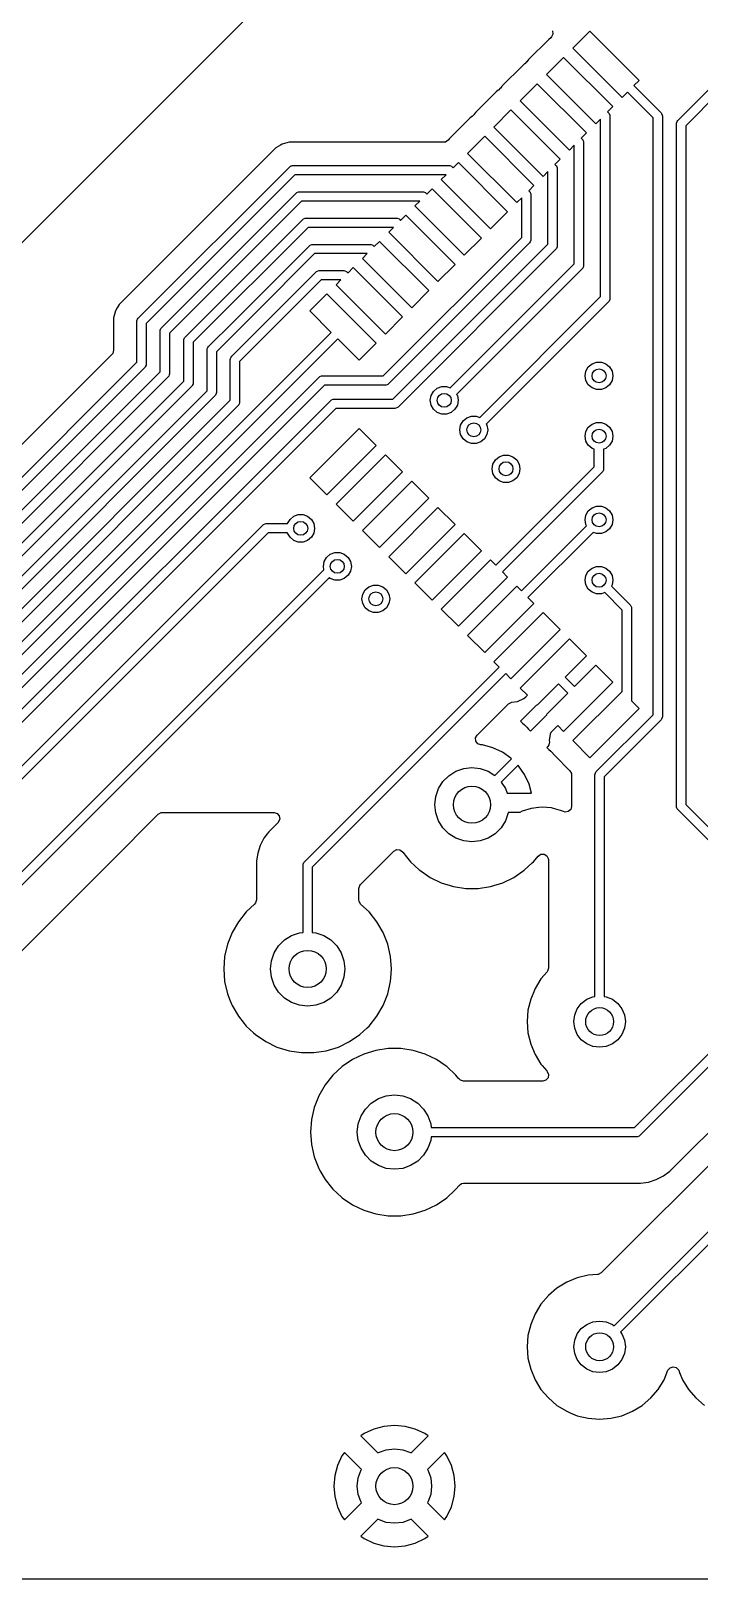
# Model space of a CAD drawing. Extents: x 2.85 to 10.26, y -4.55 to -2.42.
# Drawn here: x 7.409 to 7.975, y -4.547 to -3.235 of the extents above; entities that cross this region are included whole.
import ezdxf

# ---------------------------------------------------------------- set-up
doc = ezdxf.new("R2010")
doc.units = 0
doc.header["$MEASUREMENT"] = 0
doc.layers.add('BLACK', color=7, linetype='CONTINUOUS')

msp = doc.modelspace()

# ---------------------------------------------------------------- linework, layer by layer
at = {"layer": 'BLACK', "linetype": 'CONTINUOUS'}
for p, q in [((7.2596, -3.5559), (7.6052, -3.2103)), ((7.8496, -3.2404), (7.8489, -3.241)), ((7.8507, -3.2379), (7.8496, -3.2404)), ((7.8503, -3.2352), (7.8507, -3.2379)), ((7.8676, -3.2499), (7.882, -3.2354)), ((7.882, -3.2354), (7.9238, -3.2772)), ((7.8472, -3.2424), (7.83, -3.2596)), ((7.8489, -3.241), (7.8472, -3.2424)), ((7.9093, -3.2916), (7.8676, -3.2499)), ((7.8249, -3.2647), (7.8078, -3.2818)), ((7.8267, -3.2632), (7.8249, -3.2647)), ((7.8269, -3.2631), (7.8267, -3.2632)), ((7.8285, -3.2615), (7.8269, -3.2631)), ((7.8286, -3.2614), (7.8285, -3.2615)), ((7.83, -3.2596), (7.8286, -3.2614)), ((7.83, -3.2596), (7.83, -3.2596)), ((7.8453, -3.2722), (7.8598, -3.2577)), ((7.8598, -3.2577), (7.9015, -3.2994)), ((7.8871, -3.3139), (7.8453, -3.2722)), ((7.9238, -3.2772), (7.9193, -3.2816)), ((7.8026, -3.287), (7.7855, -3.3041)), ((7.8045, -3.2855), (7.8026, -3.287)), ((7.8046, -3.2854), (7.8045, -3.2855)), ((7.8062, -3.2838), (7.8046, -3.2854)), ((7.8063, -3.2837), (7.8062, -3.2838)), ((7.8074, -3.2823), (7.8063, -3.2837)), ((7.8078, -3.2818), (7.8074, -3.2823)), ((7.8078, -3.2818), (7.8078, -3.2818)), ((7.8078, -3.2818), (7.8078, -3.2818)), ((7.823, -3.2944), (7.8375, -3.28)), ((7.8375, -3.28), (7.8793, -3.3217)), ((7.9138, -3.2872), (7.9093, -3.2916)), ((7.9356, -3.309), (7.9138, -3.2872)), ((7.9193, -3.2816), (7.9423, -3.3046)), ((7.9565, -3.3113), (7.9862, -3.2816)), ((7.9917, -3.2872), (7.9632, -3.3157)), ((7.7839, -3.3061), (7.7823, -3.3077)), ((7.784, -3.3059), (7.7839, -3.3061)), ((7.7855, -3.3041), (7.784, -3.3059)), ((7.7855, -3.3041), (7.7855, -3.3041)), ((7.8008, -3.3167), (7.8152, -3.3022)), ((7.8152, -3.3022), (7.857, -3.344)), ((7.8648, -3.3362), (7.823, -3.2944)), ((7.9015, -3.2994), (7.8971, -3.3039)), ((7.8971, -3.3039), (7.8978, -3.3046)), ((7.8978, -3.3046), (7.8983, -3.3052)), ((7.8983, -3.3052), (7.8989, -3.3066)), ((7.9423, -3.3046), (7.9428, -3.3052)), ((7.9428, -3.3052), (7.9434, -3.3066)), ((7.7804, -3.3092), (7.7632, -3.3264)), ((7.7822, -3.3077), (7.7804, -3.3092)), ((7.7823, -3.3077), (7.7822, -3.3077)), ((7.8425, -3.3585), (7.8008, -3.3167)), ((7.8911, -3.3099), (7.8871, -3.3139)), ((7.8911, -3.4604), (7.8911, -3.3099)), ((7.8989, -3.3066), (7.8989, -3.3074)), ((7.8989, -3.3074), (7.8989, -3.4621)), ((7.9356, -3.8147), (7.9356, -3.309)), ((7.9434, -3.3066), (7.9434, -3.3066)), ((7.9434, -3.3066), (7.9435, -3.3074)), ((7.9435, -3.3074), (7.9435, -3.8164)), ((7.9553, -3.3141), (7.9554, -3.3133)), ((7.9553, -3.8923), (7.9553, -3.3141)), ((7.9554, -3.3133), (7.956, -3.3119)), ((7.956, -3.3119), (7.9565, -3.3113)), ((7.9632, -3.3157), (7.9632, -3.8907)), ((7.6199, -3.3321), (7.616, -3.3344)), ((7.6214, -3.3313), (7.6199, -3.3321)), ((7.6199, -3.3321), (7.6199, -3.3321)), ((7.6274, -3.3296), (7.6214, -3.3313)), ((7.7582, -3.3296), (7.6274, -3.3296)), ((7.7598, -3.3294), (7.7582, -3.3296)), ((7.762, -3.3278), (7.7598, -3.3294)), ((7.7632, -3.3264), (7.762, -3.3278)), ((7.7632, -3.3264), (7.7632, -3.3264)), ((7.7632, -3.3264), (7.7632, -3.3264)), ((7.7785, -3.339), (7.793, -3.3245)), ((7.793, -3.3245), (7.8347, -3.3663)), ((7.8688, -3.3322), (7.8648, -3.3362)), ((7.8688, -3.4326), (7.8688, -3.3322)), ((7.8793, -3.3217), (7.8748, -3.3262)), ((7.8748, -3.3262), (7.8755, -3.3269)), ((7.8755, -3.3269), (7.876, -3.3275)), ((7.876, -3.3275), (7.8762, -3.3278)), ((7.8762, -3.3278), (7.8766, -3.3289)), ((7.8766, -3.3289), (7.8767, -3.3297)), ((7.8767, -3.3297), (7.8767, -3.4342)), ((7.616, -3.3344), (7.4834, -3.467)), ((7.616, -3.3344), (7.616, -3.3344)), ((7.8202, -3.3807), (7.7785, -3.339)), ((7.857, -3.344), (7.8525, -3.3484)), ((7.4995, -3.4788), (7.6278, -3.3505)), ((7.6322, -3.3572), (7.5062, -3.4832)), ((7.6278, -3.3505), (7.6284, -3.35)), ((7.6284, -3.35), (7.6288, -3.3498)), ((7.6288, -3.3498), (7.6298, -3.3494)), ((7.6298, -3.3494), (7.6305, -3.3494)), ((7.6305, -3.3494), (7.7627, -3.3494)), ((7.7602, -3.3572), (7.6322, -3.3572)), ((7.7562, -3.3612), (7.7602, -3.3572)), ((7.7627, -3.3494), (7.7635, -3.3494)), ((7.7635, -3.3494), (7.7649, -3.35)), ((7.7649, -3.35), (7.7655, -3.3505)), ((7.7655, -3.3505), (7.7662, -3.3512)), ((7.7662, -3.3512), (7.7707, -3.3468)), ((7.7707, -3.3468), (7.8124, -3.3885)), ((7.8465, -3.3544), (7.8425, -3.3585)), ((7.8465, -3.4159), (7.8465, -3.3544)), ((7.8525, -3.3484), (7.8533, -3.3492)), ((7.8533, -3.3492), (7.8537, -3.3497)), ((7.8537, -3.3497), (7.8543, -3.3512)), ((7.8543, -3.3512), (7.8544, -3.3519)), ((7.8544, -3.3519), (7.8544, -3.4175)), ((7.6353, -3.3717), (7.6361, -3.3716)), ((7.6361, -3.3716), (7.7405, -3.3716)), ((7.7405, -3.3716), (7.7412, -3.3717)), ((7.744, -3.3735), (7.7484, -3.369)), ((7.7484, -3.369), (7.7902, -3.4108)), ((7.798, -3.403), (7.7562, -3.3612)), ((7.8347, -3.3663), (7.8303, -3.3707)), ((7.8303, -3.3707), (7.831, -3.3714)), ((7.831, -3.3714), (7.8315, -3.372)), ((7.5192, -3.4869), (7.6333, -3.3728)), ((7.6377, -3.3795), (7.5259, -3.4913)), ((7.6333, -3.3728), (7.6339, -3.3723)), ((7.6339, -3.3723), (7.6353, -3.3717)), ((7.738, -3.3795), (7.6377, -3.3795)), ((7.7339, -3.3835), (7.738, -3.3795)), ((7.7757, -3.4253), (7.7339, -3.3835)), ((7.7412, -3.3717), (7.7427, -3.3723)), ((7.7427, -3.3723), (7.7432, -3.3728)), ((7.7432, -3.3728), (7.744, -3.3735)), ((7.8243, -3.3767), (7.8202, -3.3807)), ((7.8243, -3.4103), (7.8243, -3.3767)), ((7.8315, -3.372), (7.8315, -3.3722)), ((7.8315, -3.3722), (7.8321, -3.3734)), ((7.8321, -3.3734), (7.8321, -3.3742)), ((7.8321, -3.3742), (7.8321, -3.412)), ((7.5393, -3.4947), (7.6389, -3.395)), ((7.6389, -3.395), (7.6395, -3.3946)), ((7.6395, -3.3946), (7.6409, -3.394)), ((7.6409, -3.394), (7.6417, -3.3939)), ((7.6417, -3.3939), (7.7182, -3.3939)), ((7.7182, -3.3939), (7.719, -3.394)), ((7.719, -3.394), (7.7204, -3.3946)), ((7.7204, -3.3946), (7.721, -3.395)), ((7.721, -3.395), (7.7217, -3.3958)), ((7.7217, -3.3958), (7.7261, -3.3913)), ((7.7261, -3.3913), (7.7679, -3.4331)), ((7.8124, -3.3885), (7.798, -3.403)), ((7.6433, -3.4018), (7.546, -3.4991)), ((7.7157, -3.4018), (7.6433, -3.4018)), ((7.707, -3.5276), (7.8243, -3.4103)), ((7.7117, -3.4058), (7.7157, -3.4018)), ((7.7534, -3.4475), (7.7117, -3.4058)), ((7.7902, -3.4108), (7.7757, -3.4253)), ((7.5917, -3.4701), (7.6445, -3.4173)), ((7.6489, -3.424), (7.5973, -3.4756)), ((7.6445, -3.4173), (7.6451, -3.4168)), ((7.6451, -3.4168), (7.6465, -3.4162)), ((7.6465, -3.4162), (7.6472, -3.4162)), ((7.6472, -3.4162), (7.6959, -3.4162)), ((7.6934, -3.424), (7.6489, -3.424)), ((7.6894, -3.4281), (7.6934, -3.424)), ((7.6959, -3.4162), (7.6967, -3.4162)), ((7.6967, -3.4162), (7.6981, -3.4168)), ((7.6981, -3.4168), (7.6987, -3.4173)), ((7.6987, -3.4173), (7.6994, -3.418)), ((7.6994, -3.418), (7.7039, -3.4136)), ((7.7039, -3.4136), (7.7456, -3.4553)), ((7.831, -3.4147), (7.7114, -3.5343)), ((7.7152, -3.5472), (7.8465, -3.4159)), ((7.8533, -3.4203), (7.7196, -3.554)), ((7.8315, -3.4141), (7.831, -3.4147)), ((7.8321, -3.4127), (7.8315, -3.4141)), ((7.8321, -3.412), (7.8321, -3.4127)), ((7.8537, -3.4197), (7.8533, -3.4203)), ((7.8543, -3.4183), (7.8537, -3.4197)), ((7.8544, -3.4175), (7.8543, -3.4183)), ((7.6772, -3.4403), (7.6816, -3.4358)), ((7.6816, -3.4358), (7.7234, -3.4776)), ((7.7312, -3.4698), (7.6894, -3.4281)), ((7.7679, -3.4331), (7.7534, -3.4475)), ((7.7637, -3.5377), (7.8688, -3.4326)), ((7.8755, -3.437), (7.7692, -3.5433)), ((7.876, -3.4364), (7.8755, -3.437)), ((7.8764, -3.4354), (7.876, -3.4364)), ((7.8766, -3.435), (7.8764, -3.4354)), ((7.8767, -3.4342), (7.8766, -3.435)), ((7.5787, -3.511), (7.65, -3.4396)), ((7.6544, -3.4463), (7.5854, -3.5154)), ((7.65, -3.4396), (7.6506, -3.4391)), ((7.6506, -3.4391), (7.652, -3.4385)), ((7.652, -3.4385), (7.6528, -3.4384)), ((7.6528, -3.4384), (7.6737, -3.4384)), ((7.6711, -3.4463), (7.6544, -3.4463)), ((7.6671, -3.4503), (7.6711, -3.4463)), ((7.7089, -3.4921), (7.6671, -3.4503)), ((7.6737, -3.4384), (7.6744, -3.4385)), ((7.6744, -3.4385), (7.6758, -3.4391)), ((7.6758, -3.4391), (7.6764, -3.4396)), ((7.6764, -3.4396), (7.6772, -3.4403)), ((7.6449, -3.4726), (7.6593, -3.4581)), ((7.6593, -3.4581), (7.7011, -3.4999)), ((7.7456, -3.4553), (7.7312, -3.4698)), ((7.7887, -3.5628), (7.8911, -3.4604)), ((7.8989, -3.4628), (7.8983, -3.4643)), ((7.8989, -3.4621), (7.8989, -3.4628)), ((7.4802, -3.4724), (7.4786, -3.4784)), ((7.4817, -3.4699), (7.4802, -3.4724)), ((7.4826, -3.4684), (7.4817, -3.4699)), ((7.4834, -3.467), (7.4826, -3.4684)), ((7.4834, -3.467), (7.4834, -3.467)), ((7.5801, -3.4817), (7.5917, -3.4701)), ((7.5973, -3.4756), (7.5857, -3.4872)), ((7.5917, -3.4701), (7.5917, -3.4701)), ((7.5973, -3.4756), (7.5973, -3.4756)), ((7.663, -3.4907), (7.6449, -3.4726)), ((7.8978, -3.4649), (7.7943, -3.5684)), ((7.8983, -3.4643), (7.8978, -3.4649)), ((7.4786, -3.4784), (7.4786, -3.4784)), ((7.4786, -3.4784), (7.4786, -3.4851)), ((7.4786, -3.4851), (7.4786, -3.4851)), ((7.4786, -3.4851), (7.4786, -3.5059)), ((7.4983, -3.4816), (7.4984, -3.4808)), ((7.4983, -3.5161), (7.4983, -3.4816)), ((7.4984, -3.4808), (7.499, -3.4794)), ((7.499, -3.4794), (7.4995, -3.4788)), ((7.5062, -3.4832), (7.5062, -3.5177)), ((7.518, -3.4897), (7.5181, -3.4889)), ((7.518, -3.5243), (7.518, -3.4897)), ((7.5181, -3.4889), (7.5187, -3.4875)), ((7.5187, -3.4875), (7.5192, -3.4869)), ((7.559, -3.5028), (7.5801, -3.4817)), ((7.5857, -3.4872), (7.5657, -3.5072)), ((7.5857, -3.4872), (7.5857, -3.4872)), ((7.7234, -3.4776), (7.7089, -3.4921)), ((7.2505, -3.9031), (7.663, -3.4907)), ((7.6685, -3.4963), (7.2549, -3.9098)), ((7.5259, -3.4913), (7.5259, -3.5259)), ((7.5381, -3.4974), (7.5382, -3.4967)), ((7.5381, -3.532), (7.5381, -3.4974)), ((7.5382, -3.4967), (7.5388, -3.4953)), ((7.5388, -3.4953), (7.5393, -3.4947)), ((7.546, -3.4991), (7.546, -3.5336)), ((7.5585, -3.5034), (7.559, -3.5028)), ((7.6866, -3.5144), (7.6685, -3.4963)), ((7.7011, -3.4999), (7.6866, -3.5144)), ((7.4772, -3.5094), (7.203, -3.7836)), ((7.4779, -3.5086), (7.4772, -3.5094)), ((7.4786, -3.5059), (7.4779, -3.5086)), ((7.5578, -3.5056), (7.5579, -3.5048)), ((7.5578, -3.5402), (7.5578, -3.5056)), ((7.5579, -3.5048), (7.5585, -3.5034)), ((7.5657, -3.5072), (7.5657, -3.5418)), ((7.5775, -3.5137), (7.5776, -3.513)), ((7.5775, -3.5483), (7.5775, -3.5137)), ((7.5776, -3.513), (7.5782, -3.5116)), ((7.5782, -3.5116), (7.5787, -3.511)), ((7.5854, -3.5154), (7.5854, -3.5499)), ((7.8839, -3.5173), (7.8877, -3.5159)), ((7.8877, -3.5159), (7.8918, -3.5159)), ((7.8918, -3.5159), (7.8957, -3.5173)), ((7.2108, -3.8037), (7.4983, -3.5161)), ((7.5051, -3.5205), (7.2157, -3.8099)), ((7.2179, -3.8244), (7.518, -3.5243)), ((7.5247, -3.5287), (7.2223, -3.8311)), ((7.2563, -3.9252), (7.6528, -3.5287)), ((7.5055, -3.5199), (7.5051, -3.5205)), ((7.5061, -3.5185), (7.5055, -3.5199)), ((7.5062, -3.5177), (7.5061, -3.5185)), ((7.5252, -3.5281), (7.5247, -3.5287)), ((7.5254, -3.5277), (7.5252, -3.5281)), ((7.5258, -3.5267), (7.5254, -3.5277)), ((7.5259, -3.5259), (7.5258, -3.5267)), ((7.6528, -3.5287), (7.6534, -3.5282)), ((7.6534, -3.5282), (7.6548, -3.5276)), ((7.6548, -3.5276), (7.6556, -3.5276)), ((7.6556, -3.5276), (7.707, -3.5276)), ((7.878, -3.5276), (7.8787, -3.5235)), ((7.8787, -3.5316), (7.878, -3.5276)), ((7.8787, -3.5235), (7.8807, -3.52)), ((7.8807, -3.52), (7.8839, -3.5173)), ((7.8957, -3.5173), (7.8988, -3.52)), ((7.8988, -3.52), (7.9009, -3.5235)), ((7.9009, -3.5235), (7.9016, -3.5276)), ((7.9016, -3.5276), (7.9009, -3.5316)), ((7.2261, -3.8441), (7.5381, -3.532)), ((7.5448, -3.5364), (7.2305, -3.8508)), ((7.2342, -3.8638), (7.5578, -3.5402)), ((7.6572, -3.5354), (7.2607, -3.9319)), ((7.5453, -3.5358), (7.5448, -3.5364)), ((7.5459, -3.5344), (7.5453, -3.5358)), ((7.546, -3.5336), (7.5459, -3.5344)), ((7.5657, -3.5418), (7.5656, -3.5426)), ((7.7087, -3.5354), (7.6572, -3.5354)), ((7.7094, -3.5354), (7.7087, -3.5354)), ((7.7108, -3.5348), (7.7094, -3.5354)), ((7.7114, -3.5343), (7.7108, -3.5348)), ((7.7476, -3.5442), (7.7496, -3.5407)), ((7.7496, -3.5407), (7.7528, -3.5381)), ((7.7528, -3.5381), (7.7566, -3.5366)), ((7.7566, -3.5366), (7.7607, -3.5366)), ((7.7607, -3.5366), (7.7637, -3.5377)), ((7.8807, -3.5352), (7.8787, -3.5316)), ((7.8839, -3.5378), (7.8807, -3.5352)), ((7.8877, -3.5392), (7.8839, -3.5378)), ((7.8918, -3.5392), (7.8877, -3.5392)), ((7.8957, -3.5378), (7.8918, -3.5392)), ((7.8988, -3.5352), (7.8957, -3.5378)), ((7.9009, -3.5316), (7.8988, -3.5352)), ((7.5645, -3.5446), (7.2386, -3.8705)), ((7.2424, -3.8834), (7.5775, -3.5483)), ((7.5842, -3.5527), (7.2468, -3.8902)), ((7.2531, -3.9578), (7.6626, -3.5484)), ((7.667, -3.5551), (7.2598, -3.9623)), ((7.565, -3.544), (7.5645, -3.5446)), ((7.5656, -3.5426), (7.565, -3.544)), ((7.5847, -3.5521), (7.5842, -3.5527)), ((7.5851, -3.5513), (7.5847, -3.5521)), ((7.5853, -3.5507), (7.5851, -3.5513)), ((7.5854, -3.5499), (7.5853, -3.5507)), ((7.6626, -3.5484), (7.6632, -3.5479)), ((7.6632, -3.5479), (7.6646, -3.5473)), ((7.6646, -3.5473), (7.6654, -3.5472)), ((7.6654, -3.5472), (7.7152, -3.5472)), ((7.7168, -3.5551), (7.667, -3.5551)), ((7.7176, -3.555), (7.7168, -3.5551)), ((7.719, -3.5545), (7.7176, -3.555)), ((7.7196, -3.554), (7.719, -3.5545)), ((7.7469, -3.5483), (7.7476, -3.5442)), ((7.7476, -3.5523), (7.7469, -3.5483)), ((7.7496, -3.5559), (7.7476, -3.5523)), ((7.7698, -3.5523), (7.7677, -3.5559)), ((7.7692, -3.5433), (7.7698, -3.5442)), ((7.7698, -3.5442), (7.7705, -3.5483)), ((7.7705, -3.5483), (7.7698, -3.5523)), ((7.7528, -3.5585), (7.7496, -3.5559)), ((7.7566, -3.5599), (7.7528, -3.5585)), ((7.7607, -3.5599), (7.7566, -3.5599)), ((7.7646, -3.5585), (7.7607, -3.5599)), ((7.7677, -3.5559), (7.7646, -3.5585)), ((7.7726, -3.5693), (7.7747, -3.5657)), ((7.7747, -3.5657), (7.7778, -3.5631)), ((7.7778, -3.5631), (7.7817, -3.5617)), ((7.7817, -3.5617), (7.7858, -3.5617)), ((7.7858, -3.5617), (7.7887, -3.5628)), ((7.7943, -3.5684), (7.7948, -3.5693)), ((7.8839, -3.5685), (7.8877, -3.5671)), ((7.8877, -3.5671), (7.8918, -3.5671)), ((7.8918, -3.5671), (7.8957, -3.5685)), ((7.6449, -3.614), (7.6866, -3.5723)), ((7.6866, -3.5723), (7.7011, -3.5867)), ((7.7719, -3.5733), (7.7726, -3.5693)), ((7.7726, -3.5774), (7.7719, -3.5733)), ((7.7747, -3.5809), (7.7726, -3.5774)), ((7.7778, -3.5836), (7.7747, -3.5809)), ((7.7928, -3.5809), (7.7896, -3.5836)), ((7.7948, -3.5774), (7.7928, -3.5809)), ((7.7948, -3.5693), (7.7956, -3.5733)), ((7.7956, -3.5733), (7.7948, -3.5774)), ((7.878, -3.5787), (7.8787, -3.5747)), ((7.8787, -3.5828), (7.878, -3.5787)), ((7.8787, -3.5747), (7.8807, -3.5711)), ((7.8807, -3.5711), (7.8839, -3.5685)), ((7.8957, -3.5685), (7.8988, -3.5711)), ((7.8988, -3.5711), (7.9009, -3.5747)), ((7.9009, -3.5747), (7.9016, -3.5787)), ((7.9016, -3.5787), (7.9009, -3.5828)), ((7.7011, -3.5867), (7.6593, -3.6285)), ((7.6671, -3.6363), (7.7089, -3.5945)), ((7.7089, -3.5945), (7.7234, -3.609)), ((7.7817, -3.585), (7.7778, -3.5836)), ((7.7858, -3.585), (7.7817, -3.585)), ((7.7896, -3.5836), (7.7858, -3.585)), ((7.8051, -3.5961), (7.809, -3.5947)), ((7.809, -3.5947), (7.8131, -3.5947)), ((7.8131, -3.5947), (7.8169, -3.5961)), ((7.8807, -3.5863), (7.8787, -3.5828)), ((7.8839, -3.589), (7.8807, -3.5863)), ((7.8858, -3.5897), (7.8839, -3.589)), ((7.8858, -3.6047), (7.8858, -3.5897)), ((7.8957, -3.589), (7.8937, -3.5897)), ((7.8937, -3.5897), (7.8937, -3.6063)), ((7.8988, -3.5863), (7.8957, -3.589)), ((7.9009, -3.5828), (7.8988, -3.5863)), ((7.7992, -3.6063), (7.7999, -3.6023)), ((7.7999, -3.6103), (7.7992, -3.6063)), ((7.7999, -3.6023), (7.802, -3.5987)), ((7.802, -3.5987), (7.8051, -3.5961)), ((7.8024, -3.6881), (7.8858, -3.6047)), ((7.8169, -3.5961), (7.8201, -3.5987)), ((7.8201, -3.5987), (7.8221, -3.6023)), ((7.8221, -3.6023), (7.8228, -3.6063)), ((7.8228, -3.6063), (7.8221, -3.6103)), ((7.8936, -3.6071), (7.8932, -3.6081)), ((7.8937, -3.6063), (7.8936, -3.6071)), ((7.6593, -3.6285), (7.6449, -3.614)), ((7.7234, -3.609), (7.6816, -3.6508)), ((7.6894, -3.6586), (7.7312, -3.6168)), ((7.7312, -3.6168), (7.7456, -3.6313)), ((7.802, -3.6139), (7.7999, -3.6103)), ((7.8051, -3.6165), (7.802, -3.6139)), ((7.809, -3.6179), (7.8051, -3.6165)), ((7.8925, -3.6091), (7.808, -3.6936)), ((7.8131, -3.6179), (7.809, -3.6179)), ((7.8169, -3.6165), (7.8131, -3.6179)), ((7.8201, -3.6139), (7.8169, -3.6165)), ((7.8221, -3.6103), (7.8201, -3.6139)), ((7.893, -3.6085), (7.8925, -3.6091)), ((7.8932, -3.6081), (7.893, -3.6085)), ((7.7456, -3.6313), (7.7039, -3.673)), ((7.6281, -3.6492), (7.6312, -3.6465)), ((7.6312, -3.6465), (7.6351, -3.6451)), ((7.6351, -3.6451), (7.6392, -3.6451)), ((7.6392, -3.6451), (7.643, -3.6465)), ((7.643, -3.6465), (7.6462, -3.6492)), ((7.6816, -3.6508), (7.6671, -3.6363)), ((7.7117, -3.6808), (7.7534, -3.6391)), ((7.7534, -3.6391), (7.7679, -3.6535)), ((7.878, -3.6496), (7.8787, -3.6456)), ((7.8787, -3.6456), (7.8807, -3.642)), ((7.8807, -3.642), (7.8839, -3.6394)), ((7.8839, -3.6394), (7.8877, -3.638)), ((7.8877, -3.638), (7.8918, -3.638)), ((7.8918, -3.638), (7.8957, -3.6394)), ((7.8957, -3.6394), (7.8988, -3.642)), ((7.8988, -3.642), (7.9009, -3.6456)), ((7.9009, -3.6456), (7.9016, -3.6496)), ((7.2177, -4.0414), (7.6051, -3.654)), ((7.6051, -3.654), (7.6056, -3.6535)), ((7.6056, -3.6535), (7.6057, -3.6535)), ((7.6057, -3.6535), (7.6071, -3.6529)), ((7.6071, -3.6529), (7.6078, -3.6528)), ((7.6078, -3.6528), (7.626, -3.6528)), ((7.626, -3.6527), (7.6281, -3.6492)), ((7.626, -3.6528), (7.626, -3.6527)), ((7.6462, -3.6492), (7.6482, -3.6527)), ((7.6482, -3.6527), (7.6489, -3.6568)), ((7.6489, -3.6568), (7.6482, -3.6608)), ((7.7039, -3.673), (7.6894, -3.6586)), ((7.7679, -3.6535), (7.7261, -3.6953)), ((7.8241, -3.7097), (7.8792, -3.6546)), ((7.8848, -3.6602), (7.8296, -3.7153)), ((7.8787, -3.6536), (7.878, -3.6496)), ((7.8792, -3.6546), (7.8787, -3.6536)), ((7.8877, -3.6612), (7.8848, -3.6602)), ((7.8957, -3.6598), (7.8918, -3.6612)), ((7.8988, -3.6572), (7.8957, -3.6598)), ((7.9009, -3.6536), (7.8988, -3.6572)), ((7.9016, -3.6496), (7.9009, -3.6536)), ((7.6095, -3.6607), (7.2244, -4.0458)), ((7.626, -3.6607), (7.6095, -3.6607)), ((7.626, -3.6608), (7.626, -3.6607)), ((7.6281, -3.6644), (7.626, -3.6608)), ((7.6312, -3.667), (7.6281, -3.6644)), ((7.6351, -3.6684), (7.6312, -3.667)), ((7.6392, -3.6684), (7.6351, -3.6684)), ((7.643, -3.667), (7.6392, -3.6684)), ((7.6462, -3.6644), (7.643, -3.667)), ((7.6482, -3.6608), (7.6462, -3.6644)), ((7.7339, -3.7031), (7.7757, -3.6613)), ((7.7757, -3.6613), (7.7902, -3.6758)), ((7.8918, -3.6612), (7.8877, -3.6612)), ((7.6563, -3.689), (7.657, -3.685)), ((7.657, -3.685), (7.6591, -3.6815)), ((7.6591, -3.6815), (7.6622, -3.6788)), ((7.6622, -3.6788), (7.6661, -3.6774)), ((7.6661, -3.6774), (7.6702, -3.6774)), ((7.6702, -3.6774), (7.674, -3.6788)), ((7.674, -3.6788), (7.6772, -3.6815)), ((7.6772, -3.6815), (7.6792, -3.685)), ((7.6792, -3.685), (7.68, -3.689)), ((7.7261, -3.6953), (7.7117, -3.6808)), ((7.7902, -3.6758), (7.7484, -3.7176)), ((7.7562, -3.7254), (7.798, -3.6836)), ((7.798, -3.6836), (7.8024, -3.6881)), ((7.3089, -4.0398), (7.6568, -3.6919)), ((7.6614, -3.6985), (7.3125, -4.0474)), ((7.6568, -3.6919), (7.6563, -3.689)), ((7.6622, -3.6993), (7.6614, -3.6985)), ((7.6661, -3.7007), (7.6622, -3.6993)), ((7.674, -3.6993), (7.6702, -3.7007)), ((7.6772, -3.6966), (7.674, -3.6993)), ((7.6792, -3.6931), (7.6772, -3.6966)), ((7.68, -3.689), (7.6792, -3.6931)), ((7.8124, -3.6981), (7.7707, -3.7398)), ((7.808, -3.6936), (7.8124, -3.6981)), ((7.878, -3.7008), (7.8787, -3.6967)), ((7.8787, -3.6967), (7.8807, -3.6932)), ((7.8807, -3.6932), (7.8839, -3.6906)), ((7.8839, -3.6906), (7.8877, -3.6892)), ((7.8877, -3.6892), (7.8918, -3.6892)), ((7.8918, -3.6892), (7.8957, -3.6906)), ((7.8957, -3.6906), (7.8988, -3.6932)), ((7.8988, -3.6932), (7.9009, -3.6967)), ((7.9009, -3.6967), (7.9016, -3.7008)), ((7.6702, -3.7007), (7.6661, -3.7007)), ((7.689, -3.7165), (7.6897, -3.7125)), ((7.6897, -3.7125), (7.6917, -3.7089)), ((7.6917, -3.7089), (7.6949, -3.7063)), ((7.6949, -3.7063), (7.6987, -3.7049)), ((7.6987, -3.7049), (7.7028, -3.7049)), ((7.7028, -3.7049), (7.7067, -3.7063)), ((7.7067, -3.7063), (7.7098, -3.7089)), ((7.7098, -3.7089), (7.7119, -3.7125)), ((7.7119, -3.7125), (7.7126, -3.7165)), ((7.7484, -3.7176), (7.7339, -3.7031)), ((7.7785, -3.7476), (7.8202, -3.7059)), ((7.8202, -3.7059), (7.8241, -3.7097)), ((7.8787, -3.7048), (7.878, -3.7008)), ((7.8807, -3.7084), (7.8787, -3.7048)), ((7.8839, -3.711), (7.8807, -3.7084)), ((7.8877, -3.7124), (7.8839, -3.711)), ((7.8918, -3.7124), (7.8877, -3.7124)), ((7.8948, -3.7113), (7.8918, -3.7124)), ((7.9094, -3.726), (7.8948, -3.7113)), ((7.9009, -3.7048), (7.9003, -3.7058)), ((7.9003, -3.7058), (7.9161, -3.7216)), ((7.9016, -3.7008), (7.9009, -3.7048)), ((7.6897, -3.7206), (7.689, -3.7165)), ((7.6917, -3.7241), (7.6897, -3.7206)), ((7.6949, -3.7268), (7.6917, -3.7241)), ((7.7098, -3.7241), (7.7067, -3.7268)), ((7.7119, -3.7206), (7.7098, -3.7241)), ((7.7126, -3.7165), (7.7119, -3.7206)), ((7.7707, -3.7398), (7.7562, -3.7254)), ((7.8347, -3.7204), (7.793, -3.7621)), ((7.8296, -3.7153), (7.8347, -3.7204)), ((7.9161, -3.7216), (7.9166, -3.7222)), ((7.9166, -3.7222), (7.9168, -3.7226)), ((7.9168, -3.7226), (7.9172, -3.7236)), ((7.9172, -3.7236), (7.9173, -3.7244)), ((7.9173, -3.7244), (7.9173, -3.8029)), ((7.6987, -3.7282), (7.6949, -3.7268)), ((7.7028, -3.7282), (7.6987, -3.7282)), ((7.7067, -3.7268), (7.7028, -3.7282)), ((7.8008, -3.7699), (7.8425, -3.7282)), ((7.8425, -3.7282), (7.857, -3.7426)), ((7.9094, -3.795), (7.9094, -3.726)), ((7.793, -3.7621), (7.7785, -3.7476)), ((7.857, -3.7426), (7.8152, -3.7844)), ((7.823, -3.7922), (7.8648, -3.7504)), ((7.8648, -3.7504), (7.8793, -3.7649)), ((7.8793, -3.7649), (7.8612, -3.783)), ((7.6402, -3.9394), (7.8052, -3.7744)), ((7.8052, -3.7744), (7.8008, -3.7699)), ((7.869, -3.7908), (7.8871, -3.7727)), ((7.8871, -3.7727), (7.9015, -3.7872)), ((7.8108, -3.7799), (7.6469, -3.9438)), ((7.8152, -3.7844), (7.8108, -3.7799)), ((7.8556, -3.7886), (7.8375, -3.8067)), ((7.8634, -3.7964), (7.8556, -3.7886)), ((7.9015, -3.7872), (7.8598, -3.8289)), ((7.8612, -3.783), (7.869, -3.7908)), ((7.813, -3.8056), (7.8154, -3.8043)), ((7.8154, -3.8043), (7.8157, -3.8042)), ((7.8157, -3.8042), (7.8208, -3.8035)), ((7.8208, -3.8035), (7.826, -3.8011)), ((7.8292, -3.7983), (7.823, -3.7922)), ((7.826, -3.8011), (7.8278, -3.7997)), ((7.8278, -3.7997), (7.8292, -3.7983)), ((7.8453, -3.8145), (7.8634, -3.7964)), ((7.8676, -3.8367), (7.9093, -3.795)), ((7.9093, -3.795), (7.9094, -3.795)), ((7.9173, -3.8029), (7.9238, -3.8094)), ((7.7866, -3.832), (7.813, -3.8056)), ((7.8372, -3.8064), (7.8233, -3.8203)), ((7.8317, -3.8287), (7.8456, -3.8147)), ((7.8375, -3.8067), (7.8372, -3.8064)), ((7.8456, -3.8147), (7.8453, -3.8145)), ((7.9238, -3.8094), (7.882, -3.8512)), ((7.8875, -3.8629), (7.9356, -3.8147)), ((7.9434, -3.8171), (7.9428, -3.8185)), ((7.9435, -3.8164), (7.9434, -3.8171)), ((7.8233, -3.8203), (7.8249, -3.8219)), ((7.8249, -3.8219), (7.8249, -3.8219)), ((7.8249, -3.8219), (7.8268, -3.8234)), ((7.8268, -3.8234), (7.8269, -3.8235)), ((7.8269, -3.8235), (7.8285, -3.8251)), ((7.8285, -3.8251), (7.8286, -3.8252)), ((7.8286, -3.8252), (7.83, -3.827)), ((7.83, -3.827), (7.83, -3.827)), ((7.83, -3.827), (7.8317, -3.8287)), ((7.8491, -3.8297), (7.8485, -3.8311)), ((7.8548, -3.824), (7.8491, -3.8297)), ((7.8598, -3.8289), (7.8548, -3.824)), ((7.9423, -3.8191), (7.8942, -3.8673)), ((7.9428, -3.8185), (7.9423, -3.8191)), ((7.7853, -3.8343), (7.7866, -3.832)), ((7.7854, -3.8371), (7.7853, -3.8343)), ((7.7871, -3.8393), (7.7854, -3.8371)), ((7.7896, -3.8403), (7.7871, -3.8393)), ((7.7911, -3.8404), (7.7896, -3.8403)), ((7.7998, -3.8428), (7.7911, -3.8404)), ((7.7911, -3.8404), (7.7911, -3.8404)), ((7.8079, -3.8465), (7.7998, -3.8428)), ((7.7998, -3.8428), (7.7998, -3.8428)), ((7.8464, -3.8417), (7.8456, -3.8426)), ((7.8456, -3.8426), (7.8456, -3.8426)), ((7.8456, -3.8426), (7.8472, -3.8442)), ((7.8474, -3.8403), (7.8464, -3.8417)), ((7.8478, -3.8376), (7.8474, -3.8403)), ((7.8485, -3.8311), (7.8477, -3.8367)), ((7.8477, -3.8367), (7.8477, -3.8367)), ((7.8477, -3.8367), (7.8478, -3.8376)), ((7.8485, -3.8311), (7.8485, -3.8311)), ((7.882, -3.8512), (7.8676, -3.8367)), ((7.8015, -3.8662), (7.8156, -3.8521)), ((7.8152, -3.8517), (7.8079, -3.8465)), ((7.8156, -3.8521), (7.8152, -3.8517)), ((7.8472, -3.8442), (7.8472, -3.8442)), ((7.8472, -3.8442), (7.849, -3.8457)), ((7.849, -3.8457), (7.8491, -3.8457)), ((7.8491, -3.8457), (7.8492, -3.8458)), ((7.8492, -3.8458), (7.8493, -3.8459)), ((7.8493, -3.8459), (7.8493, -3.8459)), ((7.8493, -3.8459), (7.8507, -3.8473)), ((7.8507, -3.8473), (7.8508, -3.8475)), ((7.8508, -3.8475), (7.8508, -3.8475)), ((7.8508, -3.8475), (7.8508, -3.8475)), ((7.8508, -3.8475), (7.8523, -3.8493)), ((7.8523, -3.8493), (7.8652, -3.8622)), ((7.7576, -3.8714), (7.7626, -3.8664)), ((7.7626, -3.8664), (7.7685, -3.8627)), ((7.7685, -3.8627), (7.7752, -3.8603)), ((7.7752, -3.8603), (7.7822, -3.8595)), ((7.7822, -3.8595), (7.7892, -3.8603)), ((7.7892, -3.8603), (7.7959, -3.8627)), ((7.7959, -3.8627), (7.8015, -3.8662)), ((7.8212, -3.8576), (7.807, -3.8718)), ((7.8216, -3.858), (7.8212, -3.8576)), ((7.8267, -3.8653), (7.8216, -3.858)), ((7.8305, -3.8735), (7.8267, -3.8653)), ((7.8652, -3.8622), (7.8665, -3.8646)), ((7.8665, -3.8646), (7.8666, -3.8657)), ((7.8666, -3.8657), (7.8666, -3.8692)), ((7.8666, -3.8692), (7.8666, -3.8692)), ((7.8666, -3.8692), (7.8666, -3.8925)), ((7.8863, -3.8656), (7.8864, -3.8649)), ((7.8863, -4.0535), (7.8863, -3.8656)), ((7.8864, -3.8649), (7.887, -3.8635)), ((7.887, -3.8635), (7.8875, -3.8629)), ((7.8942, -3.8673), (7.8942, -4.0535)), ((7.7515, -3.884), (7.7538, -3.8774)), ((7.7538, -3.8774), (7.7576, -3.8714)), ((7.807, -3.8718), (7.8106, -3.8774)), ((7.8106, -3.8774), (7.8119, -3.8812)), ((7.8119, -3.8812), (7.8325, -3.8812)), ((7.8325, -3.8812), (7.8305, -3.8735)), ((7.8305, -3.8735), (7.8305, -3.8735)), ((7.8325, -3.8812), (7.8325, -3.8812)), ((7.7507, -3.891), (7.7515, -3.884)), ((7.7515, -3.898), (7.7507, -3.891)), ((7.8324, -3.8941), (7.8247, -3.8966)), ((7.8389, -3.8933), (7.8324, -3.8941)), ((7.8324, -3.8941), (7.8324, -3.8941)), ((7.8416, -3.8932), (7.8389, -3.8933)), ((7.8389, -3.8933), (7.8389, -3.8933)), ((7.8496, -3.8937), (7.8416, -3.8932)), ((7.8512, -3.8941), (7.8496, -3.8937)), ((7.8496, -3.8937), (7.8496, -3.8937)), ((7.8573, -3.8958), (7.8512, -3.8941)), ((7.859, -3.8966), (7.8573, -3.8958)), ((7.8573, -3.8958), (7.8573, -3.8958)), ((7.8573, -3.8958), (7.8573, -3.8958)), ((7.8658, -3.8951), (7.8638, -3.8969)), ((7.8666, -3.8925), (7.8658, -3.8951)), ((7.9554, -3.8931), (7.9553, -3.8923)), ((7.956, -3.8945), (7.9554, -3.8931)), ((7.9565, -3.8951), (7.956, -3.8945)), ((8.0827, -4.0213), (7.9565, -3.8951)), ((7.9632, -3.8907), (8.0894, -4.0169)), ((7.4756, -3.94), (7.5165, -3.8991)), ((7.5165, -3.8991), (7.519, -3.8977)), ((7.519, -3.8977), (7.52, -3.8976)), ((7.52, -3.8976), (7.6145, -3.8976)), ((7.6179, -3.906), (7.61, -3.9139)), ((7.6145, -3.8976), (7.6171, -3.8984)), ((7.6171, -3.8984), (7.6189, -3.9005)), ((7.6181, -3.9057), (7.6179, -3.906)), ((7.6193, -3.9032), (7.6181, -3.9057)), ((7.6189, -3.9005), (7.6193, -3.9032)), ((7.7538, -3.9047), (7.7515, -3.898)), ((7.7576, -3.9107), (7.7538, -3.9047)), ((7.8106, -3.9047), (7.8068, -3.9107)), ((7.8129, -3.898), (7.8106, -3.9047)), ((7.8228, -3.8976), (7.8129, -3.8976)), ((7.8129, -3.8976), (7.8129, -3.898)), ((7.8247, -3.8966), (7.8228, -3.8976)), ((7.8247, -3.8966), (7.8247, -3.8966)), ((7.8596, -3.8969), (7.859, -3.8966)), ((7.861, -3.8973), (7.8596, -3.8969)), ((7.8638, -3.8969), (7.861, -3.8973)), ((7.6059, -3.9194), (7.6028, -3.9255)), ((7.6086, -3.9158), (7.6059, -3.9194)), ((7.61, -3.9139), (7.6086, -3.9158)), ((7.61, -3.9139), (7.61, -3.9139)), ((7.61, -3.9139), (7.61, -3.9139)), ((7.7626, -3.9157), (7.7576, -3.9107)), ((7.7685, -3.9194), (7.7626, -3.9157)), ((7.7752, -3.9217), (7.7685, -3.9194)), ((7.7822, -3.9225), (7.7752, -3.9217)), ((7.7892, -3.9217), (7.7822, -3.9225)), ((7.7959, -3.9194), (7.7892, -3.9217)), ((7.8018, -3.9157), (7.7959, -3.9194)), ((7.8068, -3.9107), (7.8018, -3.9157)), ((7.6007, -3.932), (7.5997, -3.9387)), ((7.6028, -3.9255), (7.6007, -3.932)), ((7.6878, -3.9587), (7.716, -3.9304)), ((7.716, -3.9304), (7.7184, -3.9291)), ((7.7184, -3.9291), (7.7212, -3.9293)), ((7.7212, -3.9293), (7.7234, -3.9309)), ((7.7234, -3.9309), (7.7234, -3.9311)), ((7.7234, -3.9311), (7.7235, -3.9311)), ((7.7235, -3.9311), (7.7235, -3.9311)), ((7.7235, -3.9311), (7.7266, -3.9351)), ((7.7266, -3.9351), (7.7301, -3.9394)), ((7.8343, -3.9394), (7.8382, -3.9345)), ((7.8382, -3.9345), (7.8405, -3.9329)), ((7.8405, -3.9329), (7.8432, -3.9328)), ((7.8432, -3.9328), (7.8456, -3.9342)), ((7.8456, -3.9342), (7.8468, -3.9366)), ((7.3538, -4.0618), (7.4756, -3.94)), ((7.5997, -3.9387), (7.5997, -3.9716)), ((7.6391, -3.9414), (7.6397, -3.94)), ((7.6391, -3.9421), (7.6391, -3.9414)), ((7.6391, -3.9992), (7.6391, -3.9421)), ((7.6397, -3.94), (7.6402, -3.9394)), ((7.6469, -3.9438), (7.6469, -3.9992)), ((7.7301, -3.9394), (7.7374, -3.9462)), ((7.7374, -3.9462), (7.7379, -3.9466)), ((7.7379, -3.9466), (7.7467, -3.9526)), ((7.8177, -3.9526), (7.8265, -3.9466)), ((7.8265, -3.9466), (7.8332, -3.9404)), ((7.8332, -3.9404), (7.8343, -3.9394)), ((7.8343, -3.9394), (7.8343, -3.9394)), ((7.8343, -3.9394), (7.8343, -3.9394)), ((7.8468, -3.9366), (7.8469, -3.9375)), ((7.8469, -3.9375), (7.8469, -4.0295)), ((7.6863, -3.9621), (7.6871, -3.9595)), ((7.6871, -3.9595), (7.6878, -3.9587)), ((7.7467, -3.9526), (7.7562, -3.9572)), ((7.7562, -3.9572), (7.7664, -3.9603)), ((7.7664, -3.9603), (7.7664, -3.9603)), ((7.7664, -3.9603), (7.7664, -3.9603)), ((7.7664, -3.9603), (7.7769, -3.9619)), ((7.7769, -3.9619), (7.7769, -3.9619)), ((7.7769, -3.9619), (7.7769, -3.9619)), ((7.7769, -3.9619), (7.7769, -3.9619)), ((7.7769, -3.9619), (7.7875, -3.9619)), ((7.7875, -3.9619), (7.798, -3.9603)), ((7.7875, -3.9619), (7.7875, -3.9619)), ((7.7875, -3.9619), (7.7875, -3.9619)), ((7.798, -3.9603), (7.8082, -3.9572)), ((7.798, -3.9603), (7.798, -3.9603)), ((7.798, -3.9603), (7.798, -3.9603)), ((7.8082, -3.9572), (7.8177, -3.9526)), ((7.5981, -3.9752), (7.5909, -3.9819)), ((7.5989, -3.9742), (7.5981, -3.9752)), ((7.5997, -3.9716), (7.5989, -3.9742)), ((7.6863, -3.9716), (7.6863, -3.9621)), ((7.6865, -3.9728), (7.6863, -3.9716)), ((7.6879, -3.9752), (7.6865, -3.9728)), ((7.6951, -3.9819), (7.6879, -3.9752)), ((7.5909, -3.9819), (7.5843, -3.9902)), ((7.7017, -3.9902), (7.6951, -3.9819)), ((7.6951, -3.9819), (7.6951, -3.9819)), ((7.6951, -3.9819), (7.6951, -3.9819)), ((7.6951, -3.9819), (7.6951, -3.9819)), ((7.579, -3.9994), (7.5751, -4.0093)), ((7.5843, -3.9902), (7.579, -3.9994)), ((7.579, -3.9994), (7.579, -3.9994)), ((7.6293, -4.0019), (7.636, -3.9995)), ((7.636, -3.9995), (7.6391, -3.9992)), ((7.6469, -3.9992), (7.65, -3.9995)), ((7.65, -3.9995), (7.6567, -4.0019)), ((7.707, -3.9994), (7.7017, -3.9902)), ((7.7109, -4.0093), (7.707, -3.9994)), ((7.5751, -4.0093), (7.5727, -4.0196)), ((7.5751, -4.0093), (7.5751, -4.0093)), ((7.6146, -4.0166), (7.6184, -4.0106)), ((7.6184, -4.0106), (7.6234, -4.0056)), ((7.6234, -4.0056), (7.6293, -4.0019)), ((7.6567, -4.0019), (7.6626, -4.0056)), ((7.6626, -4.0056), (7.6676, -4.0106)), ((7.6676, -4.0106), (7.6714, -4.0166)), ((7.7133, -4.0196), (7.7109, -4.0093)), ((7.5727, -4.0196), (7.5719, -4.0302)), ((7.6115, -4.0302), (7.6123, -4.0232)), ((7.6123, -4.0232), (7.6146, -4.0166)), ((7.6714, -4.0166), (7.6737, -4.0232)), ((7.6737, -4.0232), (7.6745, -4.0302)), ((7.7141, -4.0302), (7.7133, -4.0196)), ((7.7133, -4.0196), (7.7133, -4.0196)), ((7.5719, -4.0302), (7.5719, -4.0302)), ((7.5719, -4.0302), (7.5727, -4.0408)), ((7.6123, -4.0372), (7.6115, -4.0302)), ((7.6146, -4.0439), (7.6123, -4.0372)), ((7.6737, -4.0372), (7.6714, -4.0439)), ((7.6745, -4.0302), (7.6737, -4.0372)), ((7.7133, -4.0408), (7.7138, -4.0344)), ((7.7138, -4.0344), (7.7141, -4.0302)), ((7.7141, -4.0302), (7.7141, -4.0302)), ((7.8406, -4.0387), (7.8356, -4.0469)), ((7.8458, -4.0327), (7.8406, -4.0387)), ((7.8462, -4.0322), (7.8458, -4.0327)), ((7.8469, -4.0295), (7.8462, -4.0322)), ((7.5727, -4.0408), (7.5751, -4.0512)), ((7.5751, -4.0512), (7.5751, -4.0512)), ((7.5751, -4.0512), (7.5775, -4.0572)), ((7.6184, -4.0499), (7.6146, -4.0439)), ((7.6234, -4.0549), (7.6184, -4.0499)), ((7.6676, -4.0499), (7.6626, -4.0549)), ((7.6714, -4.0439), (7.6676, -4.0499)), ((7.707, -4.0611), (7.7109, -4.0512)), ((7.7109, -4.0512), (7.7133, -4.0408)), ((7.8356, -4.0469), (7.8319, -4.0558)), ((7.8794, -4.0559), (7.8846, -4.0537)), ((7.8846, -4.0537), (7.8863, -4.0535)), ((7.8942, -4.0535), (7.8959, -4.0537)), ((7.8959, -4.0537), (7.9012, -4.0559)), ((7.5775, -4.0572), (7.579, -4.0611)), ((7.579, -4.0611), (7.5843, -4.0703)), ((7.6293, -4.0586), (7.6234, -4.0549)), ((7.636, -4.0609), (7.6293, -4.0586)), ((7.643, -4.0617), (7.636, -4.0609)), ((7.65, -4.0609), (7.643, -4.0617)), ((7.6567, -4.0586), (7.65, -4.0609)), ((7.6626, -4.0549), (7.6567, -4.0586)), ((7.7017, -4.0703), (7.707, -4.0611)), ((7.8296, -4.0652), (7.8289, -4.0748)), ((7.8319, -4.0558), (7.8296, -4.0652)), ((7.8692, -4.0692), (7.8714, -4.0639)), ((7.8714, -4.0639), (7.8748, -4.0594)), ((7.8748, -4.0594), (7.8794, -4.0559)), ((7.9012, -4.0559), (7.9057, -4.0594)), ((7.9057, -4.0594), (7.9091, -4.0639)), ((7.9091, -4.0639), (7.9113, -4.0692)), ((7.5843, -4.0703), (7.5892, -4.0764)), ((7.5892, -4.0764), (7.5909, -4.0786)), ((7.5909, -4.0786), (7.5972, -4.0844)), ((7.6934, -4.0802), (7.6951, -4.0786)), ((7.6951, -4.0786), (7.7017, -4.0703)), ((7.6951, -4.0786), (7.6951, -4.0786)), ((7.6951, -4.0786), (7.6951, -4.0786)), ((7.8289, -4.0748), (7.8296, -4.0844)), ((7.8685, -4.0748), (7.8692, -4.0692)), ((7.8692, -4.0804), (7.8685, -4.0748)), ((7.9113, -4.0692), (7.9121, -4.0748)), ((7.9121, -4.0748), (7.9113, -4.0804)), ((7.5972, -4.0844), (7.5987, -4.0858)), ((7.5987, -4.0858), (7.6075, -4.0918)), ((7.6075, -4.0918), (7.617, -4.0964)), ((7.669, -4.0964), (7.6785, -4.0918)), ((7.6785, -4.0918), (7.6873, -4.0858)), ((7.6873, -4.0858), (7.6934, -4.0802)), ((7.8296, -4.0844), (7.8319, -4.0938)), ((7.8714, -4.0857), (7.8692, -4.0804)), ((7.8748, -4.0902), (7.8714, -4.0857)), ((7.8794, -4.0937), (7.8748, -4.0902)), ((7.9057, -4.0902), (7.9012, -4.0937)), ((7.9091, -4.0857), (7.9057, -4.0902)), ((7.9113, -4.0804), (7.9091, -4.0857)), ((7.9199, -4.1646), (7.9974, -4.0871)), ((8.003, -4.0926), (7.9243, -4.1713)), ((7.617, -4.0964), (7.6272, -4.0995)), ((7.6272, -4.0995), (7.6272, -4.0995)), ((7.6272, -4.0995), (7.6272, -4.0995)), ((7.6272, -4.0995), (7.6377, -4.1011)), ((7.6377, -4.1011), (7.6377, -4.1011)), ((7.6377, -4.1011), (7.6377, -4.1011)), ((7.6377, -4.1011), (7.6377, -4.1011)), ((7.6377, -4.1011), (7.6483, -4.1011)), ((7.6483, -4.1011), (7.6588, -4.0995)), ((7.6483, -4.1011), (7.6483, -4.1011)), ((7.6483, -4.1011), (7.6483, -4.1011)), ((7.6588, -4.0995), (7.669, -4.0964)), ((7.6588, -4.0995), (7.6588, -4.0995)), ((7.6588, -4.0995), (7.6588, -4.0995)), ((7.6906, -4.1023), (7.681, -4.1069)), ((7.7007, -4.0992), (7.6906, -4.1023)), ((7.7112, -4.0976), (7.7007, -4.0992)), ((7.7007, -4.0992), (7.7007, -4.0992)), ((7.7218, -4.0976), (7.7112, -4.0976)), ((7.7112, -4.0976), (7.7112, -4.0976)), ((7.7324, -4.0992), (7.7218, -4.0976)), ((7.7218, -4.0976), (7.7218, -4.0976)), ((7.7425, -4.1023), (7.7324, -4.0992)), ((7.7324, -4.0992), (7.7324, -4.0992)), ((7.7521, -4.1069), (7.7425, -4.1023)), ((7.7425, -4.1023), (7.7425, -4.1023)), ((7.8319, -4.0938), (7.8356, -4.1027)), ((7.8356, -4.1027), (7.8356, -4.1027)), ((7.8356, -4.1027), (7.8356, -4.1027)), ((7.8356, -4.1027), (7.8406, -4.1109)), ((7.8846, -4.0959), (7.8794, -4.0937)), ((7.8903, -4.0966), (7.8846, -4.0959)), ((7.8959, -4.0959), (7.8903, -4.0966)), ((7.9012, -4.0937), (7.8959, -4.0959)), ((7.6722, -4.1129), (7.6644, -4.1202)), ((7.681, -4.1069), (7.6722, -4.1129)), ((7.7594, -4.112), (7.7521, -4.1069)), ((7.7521, -4.1069), (7.7521, -4.1069)), ((7.7521, -4.1069), (7.7521, -4.1069)), ((7.7521, -4.1069), (7.7521, -4.1069)), ((7.7609, -4.1129), (7.7594, -4.112)), ((7.7686, -4.1202), (7.7609, -4.1129)), ((7.8406, -4.1109), (7.8406, -4.1109)), ((7.8406, -4.1109), (7.8406, -4.1109)), ((7.8406, -4.1109), (7.8415, -4.112)), ((7.8415, -4.112), (7.8455, -4.1166)), ((7.8455, -4.1166), (7.8459, -4.1171)), ((7.8459, -4.1171), (7.8471, -4.1196)), ((7.6578, -4.1285), (7.6525, -4.1377)), ((7.6644, -4.1202), (7.6578, -4.1285)), ((7.7711, -4.1233), (7.7686, -4.1202)), ((7.7686, -4.1202), (7.7686, -4.1202)), ((7.7686, -4.1202), (7.7686, -4.1202)), ((7.7712, -4.1233), (7.7711, -4.1233)), ((7.7724, -4.1244), (7.7712, -4.1233)), ((7.775, -4.1252), (7.7724, -4.1244)), ((7.8422, -4.1252), (7.775, -4.1252)), ((7.8448, -4.1244), (7.8422, -4.1252)), ((7.8466, -4.1224), (7.8448, -4.1244)), ((7.8471, -4.1196), (7.8466, -4.1224)), ((7.6525, -4.1377), (7.6486, -4.1476)), ((7.6525, -4.1377), (7.6525, -4.1377)), ((7.6919, -4.1489), (7.6969, -4.1439)), ((7.6969, -4.1439), (7.7029, -4.1401)), ((7.7029, -4.1401), (7.7095, -4.1378)), ((7.7095, -4.1378), (7.7165, -4.137)), ((7.7165, -4.137), (7.7235, -4.1378)), ((7.7235, -4.1378), (7.7302, -4.1401)), ((7.7302, -4.1401), (7.7362, -4.1439)), ((7.7362, -4.1439), (7.7412, -4.1489)), ((8.0377, -4.1416), (7.8916, -4.2877)), ((7.9498, -4.2016), (8.0139, -4.1375)), ((7.6462, -4.1579), (7.6455, -4.1685)), ((7.6486, -4.1476), (7.6462, -4.1579)), ((7.6486, -4.1476), (7.6486, -4.1476)), ((7.6858, -4.1615), (7.6882, -4.1548)), ((7.6882, -4.1548), (7.6919, -4.1489)), ((7.7412, -4.1489), (7.7449, -4.1548)), ((7.7449, -4.1548), (7.7472, -4.1615)), ((7.9025, -4.3326), (8.0827, -4.1524)), ((8.0894, -4.1568), (7.9081, -4.3381)), ((7.6455, -4.1685), (7.6455, -4.1685)), ((7.6455, -4.1685), (7.6462, -4.1791)), ((7.685, -4.1685), (7.6858, -4.1615)), ((7.6858, -4.1755), (7.685, -4.1685)), ((7.7472, -4.1615), (7.7476, -4.1646)), ((7.7476, -4.1646), (7.9199, -4.1646)), ((7.9237, -4.1718), (7.9223, -4.1724)), ((7.9243, -4.1713), (7.9237, -4.1718)), ((7.6462, -4.1791), (7.6486, -4.1895)), ((7.6882, -4.1822), (7.6858, -4.1755)), ((7.6919, -4.1881), (7.6882, -4.1822)), ((7.7449, -4.1822), (7.7412, -4.1881)), ((7.7472, -4.1755), (7.7449, -4.1822)), ((7.7476, -4.1724), (7.7472, -4.1755)), ((7.9216, -4.1724), (7.7476, -4.1724)), ((7.9223, -4.1724), (7.9216, -4.1724)), ((7.6486, -4.1895), (7.6486, -4.1895)), ((7.6486, -4.1895), (7.6525, -4.1993)), ((7.6969, -4.1931), (7.6919, -4.1881)), ((7.7029, -4.1969), (7.6969, -4.1931)), ((7.7095, -4.1992), (7.7029, -4.1969)), ((7.7302, -4.1969), (7.7235, -4.1992)), ((7.7362, -4.1931), (7.7302, -4.1969)), ((7.7412, -4.1881), (7.7362, -4.1931)), ((7.6525, -4.1993), (7.6525, -4.1993)), ((7.6525, -4.1993), (7.6534, -4.201)), ((7.6534, -4.201), (7.6578, -4.2085)), ((7.6578, -4.2085), (7.6632, -4.2153)), ((7.7165, -4.2), (7.7095, -4.1992)), ((7.7235, -4.1992), (7.7165, -4.2)), ((7.925, -4.2118), (7.9317, -4.2108)), ((7.9317, -4.2108), (7.9382, -4.2087)), ((7.9382, -4.2087), (7.9443, -4.2056)), ((7.9443, -4.2056), (7.9498, -4.2016)), ((7.6632, -4.2153), (7.6644, -4.2169)), ((7.6644, -4.2169), (7.6718, -4.2237)), ((7.6718, -4.2237), (7.6722, -4.2241)), ((7.6722, -4.2241), (7.681, -4.2301)), ((7.7521, -4.2301), (7.7609, -4.2241)), ((7.7609, -4.2241), (7.7677, -4.2178)), ((7.7677, -4.2178), (7.7686, -4.2169)), ((7.7686, -4.2169), (7.7712, -4.2137)), ((7.7686, -4.2169), (7.7686, -4.2169)), ((7.7686, -4.2169), (7.7686, -4.2169)), ((7.7712, -4.2137), (7.7734, -4.2121)), ((7.7734, -4.2121), (7.775, -4.2118)), ((7.775, -4.2118), (7.925, -4.2118)), ((7.925, -4.2118), (7.925, -4.2118)), ((7.681, -4.2301), (7.6906, -4.2347)), ((7.6906, -4.2347), (7.7007, -4.2378)), ((7.7324, -4.2378), (7.7425, -4.2347)), ((7.7425, -4.2347), (7.7521, -4.2301)), ((7.7007, -4.2378), (7.7007, -4.2378)), ((7.7007, -4.2378), (7.7007, -4.2378)), ((7.7007, -4.2378), (7.7112, -4.2394)), ((7.7112, -4.2394), (7.7112, -4.2394)), ((7.7112, -4.2394), (7.7112, -4.2394)), ((7.7112, -4.2394), (7.7112, -4.2394)), ((7.7112, -4.2394), (7.7218, -4.2394)), ((7.7218, -4.2394), (7.7324, -4.2378)), ((7.7218, -4.2394), (7.7218, -4.2394)), ((7.7218, -4.2394), (7.7218, -4.2394)), ((7.7324, -4.2378), (7.7324, -4.2378)), ((7.7324, -4.2378), (7.7324, -4.2378)), ((7.8807, -4.2898), (7.8713, -4.292)), ((7.8886, -4.2891), (7.8807, -4.2898)), ((7.8892, -4.2891), (7.8886, -4.2891)), ((7.8916, -4.2877), (7.8892, -4.2891)), ((7.8542, -4.3007), (7.8469, -4.307)), ((7.8624, -4.2957), (7.8542, -4.3007)), ((7.8713, -4.292), (7.8624, -4.2957)), ((7.8406, -4.3143), (7.8356, -4.3225)), ((7.8469, -4.307), (7.8406, -4.3143)), ((7.8356, -4.3225), (7.8319, -4.3314)), ((7.8794, -4.3315), (7.8846, -4.3293)), ((7.8846, -4.3293), (7.8903, -4.3286)), ((7.8903, -4.3286), (7.8959, -4.3293)), ((7.8959, -4.3293), (7.9012, -4.3315)), ((7.8296, -4.3408), (7.8289, -4.3504)), ((7.8319, -4.3314), (7.8296, -4.3408)), ((7.8692, -4.3448), (7.8714, -4.3395)), ((7.8714, -4.3395), (7.8748, -4.335)), ((7.8748, -4.335), (7.8794, -4.3315)), ((7.9012, -4.3315), (7.9025, -4.3326)), ((7.9081, -4.3381), (7.9091, -4.3395)), ((7.9091, -4.3395), (7.9113, -4.3448)), ((7.8289, -4.3504), (7.8296, -4.36)), ((7.8685, -4.3504), (7.8692, -4.3448)), ((7.8692, -4.356), (7.8685, -4.3504)), ((7.9113, -4.3448), (7.9121, -4.3504)), ((7.9121, -4.3504), (7.9113, -4.356)), ((7.8296, -4.36), (7.8319, -4.3694)), ((7.8714, -4.3613), (7.8692, -4.356)), ((7.8748, -4.3658), (7.8714, -4.3613)), ((7.8794, -4.3693), (7.8748, -4.3658)), ((7.9057, -4.3658), (7.9012, -4.3693)), ((7.9091, -4.3613), (7.9057, -4.3658)), ((7.9113, -4.356), (7.9091, -4.3613)), ((7.9482, -4.3703), (7.95, -4.3681)), ((7.95, -4.3681), (7.9526, -4.3673)), ((7.9526, -4.3673), (7.9552, -4.368)), ((7.9552, -4.368), (7.9571, -4.37)), ((7.8319, -4.3694), (7.8356, -4.3783)), ((7.8356, -4.3783), (7.8356, -4.3783)), ((7.8356, -4.3783), (7.8356, -4.3783)), ((7.8356, -4.3783), (7.8406, -4.3865)), ((7.8846, -4.3715), (7.8794, -4.3693)), ((7.8903, -4.3722), (7.8846, -4.3715)), ((7.8959, -4.3715), (7.8903, -4.3722)), ((7.9012, -4.3693), (7.8959, -4.3715)), ((7.9399, -4.3865), (7.9449, -4.3783)), ((7.9449, -4.3783), (7.9482, -4.3703)), ((7.9571, -4.37), (7.9573, -4.3703)), ((7.9573, -4.3703), (7.9581, -4.3723)), ((7.9581, -4.3723), (7.9606, -4.3783)), ((7.9606, -4.3783), (7.9606, -4.3783)), ((7.9606, -4.3783), (7.9606, -4.3783)), ((7.9606, -4.3783), (7.9656, -4.3865)), ((7.8406, -4.3865), (7.8469, -4.3938)), ((7.8469, -4.3938), (7.8542, -4.4001)), ((7.9263, -4.4001), (7.9337, -4.3938)), ((7.9337, -4.3938), (7.9399, -4.3865)), ((7.9656, -4.3865), (7.9719, -4.3938)), ((7.9719, -4.3938), (7.9792, -4.4001)), ((7.8542, -4.4001), (7.8624, -4.4051)), ((7.8624, -4.4051), (7.8624, -4.4051)), ((7.8624, -4.4051), (7.8624, -4.4051)), ((7.8624, -4.4051), (7.8654, -4.4063)), ((7.8654, -4.4063), (7.8713, -4.4088)), ((7.9092, -4.4088), (7.9181, -4.4051)), ((7.9181, -4.4051), (7.9263, -4.4001)), ((7.699, -4.4202), (7.6908, -4.424)), ((7.7076, -4.4179), (7.699, -4.4202)), ((7.699, -4.4202), (7.699, -4.4202)), ((7.7165, -4.4171), (7.7076, -4.4179)), ((7.7076, -4.4179), (7.7076, -4.4179)), ((7.7255, -4.4179), (7.7165, -4.4171)), ((7.7165, -4.4171), (7.7165, -4.4171)), ((7.7341, -4.4202), (7.7255, -4.4179)), ((7.7255, -4.4179), (7.7255, -4.4179)), ((7.7422, -4.424), (7.7341, -4.4202)), ((7.7341, -4.4202), (7.7341, -4.4202)), ((7.8713, -4.4088), (7.8807, -4.411)), ((7.8807, -4.411), (7.8903, -4.4118)), ((7.8903, -4.4118), (7.8999, -4.411)), ((7.8999, -4.411), (7.9092, -4.4088)), ((7.6908, -4.424), (7.688, -4.426)), ((7.688, -4.426), (7.688, -4.426)), ((7.688, -4.426), (7.7024, -4.4404)), ((7.6908, -4.424), (7.6908, -4.424)), ((7.7307, -4.4404), (7.7451, -4.426)), ((7.7451, -4.426), (7.7422, -4.424)), ((7.672, -4.4428), (7.6683, -4.4509)), ((7.6741, -4.4399), (7.672, -4.4428)), ((7.672, -4.4428), (7.672, -4.4428)), ((7.6885, -4.4544), (7.6741, -4.4399)), ((7.7024, -4.4404), (7.7029, -4.4401)), ((7.7029, -4.4401), (7.7095, -4.4378)), ((7.7095, -4.4378), (7.7165, -4.437)), ((7.7165, -4.437), (7.7235, -4.4378)), ((7.7235, -4.4378), (7.7302, -4.4401)), ((7.7302, -4.4401), (7.7307, -4.4404)), ((7.759, -4.4399), (7.7446, -4.4544)), ((7.761, -4.4428), (7.759, -4.4399)), ((7.7648, -4.4509), (7.761, -4.4428)), ((7.761, -4.4428), (7.761, -4.4428)), ((7.6659, -4.4596), (7.6652, -4.4685)), ((7.6683, -4.4509), (7.6659, -4.4596)), ((7.6659, -4.4596), (7.6659, -4.4596)), ((7.6683, -4.4509), (7.6683, -4.4509)), ((7.6858, -4.4615), (7.6882, -4.4548)), ((7.6882, -4.4548), (7.6885, -4.4544)), ((7.7446, -4.4544), (7.7449, -4.4548)), ((7.7449, -4.4548), (7.7472, -4.4615)), ((7.7671, -4.4596), (7.7648, -4.4509)), ((7.7648, -4.4509), (7.7648, -4.4509)), ((7.7671, -4.4596), (7.7671, -4.4596)), ((7.7679, -4.4685), (7.7671, -4.4596)), ((7.6652, -4.4685), (7.6659, -4.4774)), ((7.6652, -4.4685), (7.6652, -4.4685)), ((7.685, -4.4685), (7.6858, -4.4615)), ((7.6858, -4.4755), (7.685, -4.4685)), ((7.7472, -4.4615), (7.748, -4.4685)), ((7.748, -4.4685), (7.7472, -4.4755)), ((7.7671, -4.4774), (7.7679, -4.4685)), ((7.7679, -4.4685), (7.7679, -4.4685)), ((7.6659, -4.4774), (7.6659, -4.4774)), ((7.6659, -4.4774), (7.6683, -4.4861)), ((7.6683, -4.4861), (7.6683, -4.4861)), ((7.6683, -4.4861), (7.672, -4.4942)), ((7.6741, -4.4971), (7.6885, -4.4827)), ((7.6882, -4.4822), (7.6858, -4.4755)), ((7.6885, -4.4827), (7.6882, -4.4822)), ((7.7449, -4.4822), (7.7446, -4.4827)), ((7.7446, -4.4827), (7.759, -4.4971)), ((7.7472, -4.4755), (7.7449, -4.4822)), ((7.761, -4.4942), (7.7648, -4.4861)), ((7.7648, -4.4861), (7.7671, -4.4774)), ((7.7648, -4.4861), (7.7648, -4.4861)), ((7.7671, -4.4774), (7.7671, -4.4774)), ((7.672, -4.4942), (7.6741, -4.4971)), ((7.7024, -4.4966), (7.688, -4.511)), ((7.7029, -4.4969), (7.7024, -4.4966)), ((7.7095, -4.4992), (7.7029, -4.4969)), ((7.7165, -4.5), (7.7095, -4.4992)), ((7.7235, -4.4992), (7.7165, -4.5)), ((7.7302, -4.4969), (7.7235, -4.4992)), ((7.7307, -4.4966), (7.7302, -4.4969)), ((7.7451, -4.511), (7.7307, -4.4966)), ((7.759, -4.4971), (7.761, -4.4942)), ((7.688, -4.511), (7.6908, -4.513)), ((7.6908, -4.513), (7.6908, -4.513)), ((7.6908, -4.513), (7.699, -4.5168)), ((7.7341, -4.5168), (7.7422, -4.513)), ((7.7422, -4.513), (7.7451, -4.511)), ((7.699, -4.5168), (7.699, -4.5168)), ((7.699, -4.5168), (7.7076, -4.5191)), ((7.7076, -4.5191), (7.7076, -4.5191)), ((7.7076, -4.5191), (7.7165, -4.5199)), ((7.7165, -4.5199), (7.7255, -4.5191)), ((7.7165, -4.5199), (7.7165, -4.5199)), ((7.7255, -4.5191), (7.7341, -4.5168)), ((7.7255, -4.5191), (7.7255, -4.5191)), ((7.7341, -4.5168), (7.7341, -4.5168)), ((10.118, -4.5472), (6.2033, -4.5472))]:
    msp.add_line(p, q, dxfattribs=at)
at = {"layer": 'BLACK'}
for centre, radius in [((7.8898, -3.5276), 0.00591), ((7.7587, -3.5483), 0.00591), ((7.7837, -3.5733), 0.00591), ((7.8898, -3.5787), 0.00591), ((7.811, -3.6063), 0.00591), ((7.8898, -3.6496), 0.00591), ((7.6371, -3.6568), 0.00591), ((7.6681, -3.689), 0.00591), ((7.8898, -3.7008), 0.00591), ((7.7008, -3.7165), 0.00591), ((7.7822, -3.891), 0.0157), ((7.643, -4.0302), 0.0157), ((7.8903, -4.0748), 0.0118), ((7.7165, -4.1685), 0.0157), ((7.8903, -4.3504), 0.0118), ((7.7165, -4.4685), 0.0157)]:
    msp.add_circle(centre, radius, dxfattribs=at)

doc.saveas('drawing.dxf')
